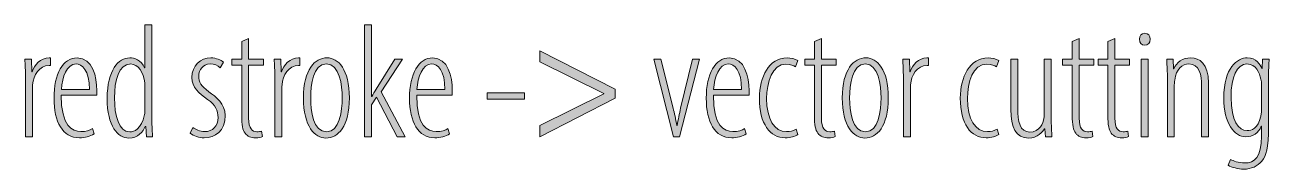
# Model space of a CAD drawing. Header units: inches. Extents: x 7 to 387, y -180 to -7.
# Drawn here: x 345.94 to 373.34, y -145.28 to -142.09 of the extents above; entities that cross this region are included whole.
import ezdxf

# ---------------------------------------------------------------- set-up
doc = ezdxf.new("R2010")
doc.units = ezdxf.units.IN
doc.header["$MEASUREMENT"] = 0
doc.layers.add('Layer 1', color=7, linetype='Continuous')

# ---------------------------------------------------------------- blocks, each defined once
blk = doc.blocks.new('block 211')
at = {"layer": 'Layer 1', "true_color": 0xffffff}
h = blk.add_hatch(color=7, dxfattribs=at)
h.dxf.hatch_style = 2
edge = h.paths.add_edge_path()
edge.add_spline(control_points=[(348.735, -142.092), (348.735, -142.092), (348.735, -144.212), (348.735, -144.212), (348.735, -144.297), (348.746, -144.497), (348.75, -144.561), (348.75, -144.561), (348.617, -144.561), (348.617, -144.561), (348.617, -144.561), (348.603, -144.333), (348.603, -144.333), (348.603, -144.333), (348.589, -144.333), (348.589, -144.333), (348.539, -144.454), (348.425, -144.59), (348.229, -144.59), (347.986, -144.59), (347.75, -144.333), (347.75, -143.712), (347.75, -143.098), (348, -142.82), (348.246, -142.82), (348.357, -142.82), (348.493, -142.866), (348.575, -143.041), (348.575, -143.041), (348.582, -143.041), (348.582, -143.041), (348.582, -143.041), (348.582, -142.092), (348.582, -142.092), (348.582, -142.092), (348.735, -142.092), (348.735, -142.092)], knot_values=[0, 0, 0, 0, 1, 1, 1, 2, 2, 2, 3, 3, 3, 4, 4, 4, 5, 5, 5, 6, 6, 6, 7, 7, 7, 8, 8, 8, 9, 9, 9, 10, 10, 10, 11, 11, 11, 12, 12, 12, 12], degree=3, periodic=1)
edge = h.paths.add_edge_path()
edge.add_spline(control_points=[(348.582, -143.494), (348.582, -143.455), (348.582, -143.412), (348.578, -143.373), (348.564, -143.148), (348.425, -142.955), (348.268, -142.955), (348, -142.955), (347.911, -143.323), (347.911, -143.705), (347.911, -144.09), (348.007, -144.454), (348.246, -144.454), (348.346, -144.454), (348.496, -144.401), (348.575, -144.073), (348.582, -144.037), (348.582, -143.994), (348.582, -143.955), (348.582, -143.955), (348.582, -143.494), (348.582, -143.494)], knot_values=[0, 0, 0, 0, 1, 1, 1, 2, 2, 2, 3, 3, 3, 4, 4, 4, 5, 5, 5, 6, 6, 6, 7, 7, 7, 7], degree=3, periodic=1)
h = blk.add_hatch(color=7, dxfattribs=at)
h.dxf.hatch_style = 2
edge = h.paths.add_edge_path()
edge.add_spline(control_points=[(353.57, -143.673), (353.57, -143.673), (353.578, -143.673), (353.578, -143.673), (353.61, -143.623), (353.642, -143.562), (353.674, -143.509), (353.674, -143.509), (354.088, -142.848), (354.088, -142.848), (354.088, -142.848), (354.256, -142.848), (354.256, -142.848), (354.256, -142.848), (353.781, -143.569), (353.781, -143.569), (353.781, -143.569), (354.309, -144.561), (354.309, -144.561), (354.309, -144.561), (354.134, -144.561), (354.134, -144.561), (354.134, -144.561), (353.681, -143.687), (353.681, -143.687), (353.681, -143.687), (353.57, -143.855), (353.57, -143.855), (353.57, -143.855), (353.57, -144.561), (353.57, -144.561), (353.57, -144.561), (353.417, -144.561), (353.417, -144.561), (353.417, -144.561), (353.417, -142.092), (353.417, -142.092), (353.417, -142.092), (353.57, -142.092), (353.57, -142.092), (353.57, -142.092), (353.57, -143.673), (353.57, -143.673)], knot_values=[0, 0, 0, 0, 1, 1, 1, 2, 2, 2, 3, 3, 3, 4, 4, 4, 5, 5, 5, 6, 6, 6, 7, 7, 7, 8, 8, 8, 9, 9, 9, 10, 10, 10, 11, 11, 11, 12, 12, 12, 13, 13, 13, 14, 14, 14, 14], degree=3, periodic=1)
h = blk.add_hatch(color=7, dxfattribs=at)
h.dxf.hatch_style = 2
edge = h.paths.add_edge_path()
edge.add_spline(control_points=[(350.866, -142.395), (350.866, -142.395), (350.866, -142.848), (350.866, -142.848), (350.866, -142.848), (351.19, -142.848), (351.19, -142.848), (351.19, -142.848), (351.19, -142.98), (351.19, -142.98), (351.19, -142.98), (350.866, -142.98), (350.866, -142.98), (350.866, -142.98), (350.866, -144.147), (350.866, -144.147), (350.866, -144.387), (350.944, -144.451), (351.048, -144.451), (351.09, -144.451), (351.126, -144.447), (351.151, -144.44), (351.151, -144.44), (351.169, -144.558), (351.169, -144.558), (351.13, -144.576), (351.087, -144.583), (351.016, -144.583), (350.923, -144.583), (350.841, -144.554), (350.787, -144.483), (350.733, -144.412), (350.712, -144.308), (350.712, -144.09), (350.712, -144.09), (350.712, -142.98), (350.712, -142.98), (350.712, -142.98), (350.498, -142.98), (350.498, -142.98), (350.498, -142.98), (350.498, -142.848), (350.498, -142.848), (350.498, -142.848), (350.712, -142.848), (350.712, -142.848), (350.712, -142.848), (350.712, -142.456), (350.712, -142.456), (350.712, -142.456), (350.866, -142.395), (350.866, -142.395)], knot_values=[0, 0, 0, 0, 1, 1, 1, 2, 2, 2, 3, 3, 3, 4, 4, 4, 5, 5, 5, 6, 6, 6, 7, 7, 7, 8, 8, 8, 9, 9, 9, 10, 10, 10, 11, 11, 11, 12, 12, 12, 13, 13, 13, 14, 14, 14, 15, 15, 15, 16, 16, 16, 17, 17, 17, 17], degree=3, periodic=1)
h = blk.add_hatch(color=7, dxfattribs=at)
h.dxf.hatch_style = 2
edge = h.paths.add_edge_path()
edge.add_spline(control_points=[(363.48, -142.395), (363.48, -142.395), (363.48, -142.848), (363.48, -142.848), (363.48, -142.848), (363.804, -142.848), (363.804, -142.848), (363.804, -142.848), (363.804, -142.98), (363.804, -142.98), (363.804, -142.98), (363.48, -142.98), (363.48, -142.98), (363.48, -142.98), (363.48, -144.147), (363.48, -144.147), (363.48, -144.387), (363.558, -144.451), (363.662, -144.451), (363.705, -144.451), (363.74, -144.447), (363.765, -144.44), (363.765, -144.44), (363.783, -144.558), (363.783, -144.558), (363.744, -144.576), (363.701, -144.583), (363.63, -144.583), (363.537, -144.583), (363.455, -144.554), (363.401, -144.483), (363.348, -144.412), (363.326, -144.308), (363.326, -144.09), (363.326, -144.09), (363.326, -142.98), (363.326, -142.98), (363.326, -142.98), (363.112, -142.98), (363.112, -142.98), (363.112, -142.98), (363.112, -142.848), (363.112, -142.848), (363.112, -142.848), (363.326, -142.848), (363.326, -142.848), (363.326, -142.848), (363.326, -142.456), (363.326, -142.456), (363.326, -142.456), (363.48, -142.395), (363.48, -142.395)], knot_values=[0, 0, 0, 0, 1, 1, 1, 2, 2, 2, 3, 3, 3, 4, 4, 4, 5, 5, 5, 6, 6, 6, 7, 7, 7, 8, 8, 8, 9, 9, 9, 10, 10, 10, 11, 11, 11, 12, 12, 12, 13, 13, 13, 14, 14, 14, 15, 15, 15, 16, 16, 16, 17, 17, 17, 17], degree=3, periodic=1)
h = blk.add_hatch(color=7, dxfattribs=at)
h.dxf.hatch_style = 2
edge = h.paths.add_edge_path()
edge.add_spline(control_points=[(369.157, -142.395), (369.157, -142.395), (369.157, -142.848), (369.157, -142.848), (369.157, -142.848), (369.482, -142.848), (369.482, -142.848), (369.482, -142.848), (369.482, -142.98), (369.482, -142.98), (369.482, -142.98), (369.157, -142.98), (369.157, -142.98), (369.157, -142.98), (369.157, -144.147), (369.157, -144.147), (369.157, -144.387), (369.235, -144.451), (369.339, -144.451), (369.382, -144.451), (369.418, -144.447), (369.442, -144.44), (369.442, -144.44), (369.46, -144.558), (369.46, -144.558), (369.421, -144.576), (369.378, -144.583), (369.307, -144.583), (369.214, -144.583), (369.132, -144.554), (369.079, -144.483), (369.025, -144.412), (369.003, -144.308), (369.003, -144.09), (369.003, -144.09), (369.003, -142.98), (369.003, -142.98), (369.003, -142.98), (368.789, -142.98), (368.789, -142.98), (368.789, -142.98), (368.789, -142.848), (368.789, -142.848), (368.789, -142.848), (369.003, -142.848), (369.003, -142.848), (369.003, -142.848), (369.003, -142.456), (369.003, -142.456), (369.003, -142.456), (369.157, -142.395), (369.157, -142.395)], knot_values=[0, 0, 0, 0, 1, 1, 1, 2, 2, 2, 3, 3, 3, 4, 4, 4, 5, 5, 5, 6, 6, 6, 7, 7, 7, 8, 8, 8, 9, 9, 9, 10, 10, 10, 11, 11, 11, 12, 12, 12, 13, 13, 13, 14, 14, 14, 15, 15, 15, 16, 16, 16, 17, 17, 17, 17], degree=3, periodic=1)
h = blk.add_hatch(color=7, dxfattribs=at)
h.dxf.hatch_style = 2
edge = h.paths.add_edge_path()
edge.add_spline(control_points=[(369.942, -142.395), (369.942, -142.395), (369.942, -142.848), (369.942, -142.848), (369.942, -142.848), (370.267, -142.848), (370.267, -142.848), (370.267, -142.848), (370.267, -142.98), (370.267, -142.98), (370.267, -142.98), (369.942, -142.98), (369.942, -142.98), (369.942, -142.98), (369.942, -144.147), (369.942, -144.147), (369.942, -144.387), (370.02, -144.451), (370.124, -144.451), (370.167, -144.451), (370.202, -144.447), (370.228, -144.44), (370.228, -144.44), (370.245, -144.558), (370.245, -144.558), (370.206, -144.576), (370.163, -144.583), (370.092, -144.583), (369.999, -144.583), (369.917, -144.554), (369.863, -144.483), (369.81, -144.412), (369.788, -144.308), (369.788, -144.09), (369.788, -144.09), (369.788, -142.98), (369.788, -142.98), (369.788, -142.98), (369.574, -142.98), (369.574, -142.98), (369.574, -142.98), (369.574, -142.848), (369.574, -142.848), (369.574, -142.848), (369.788, -142.848), (369.788, -142.848), (369.788, -142.848), (369.788, -142.456), (369.788, -142.456), (369.788, -142.456), (369.942, -142.395), (369.942, -142.395)], knot_values=[0, 0, 0, 0, 1, 1, 1, 2, 2, 2, 3, 3, 3, 4, 4, 4, 5, 5, 5, 6, 6, 6, 7, 7, 7, 8, 8, 8, 9, 9, 9, 10, 10, 10, 11, 11, 11, 12, 12, 12, 13, 13, 13, 14, 14, 14, 15, 15, 15, 16, 16, 16, 17, 17, 17, 17], degree=3, periodic=1)
h = blk.add_hatch(color=7, dxfattribs=at)
h.dxf.hatch_style = 2
edge = h.paths.add_edge_path()
edge.add_spline(control_points=[(370.716, -142.409), (370.716, -142.491), (370.677, -142.541), (370.595, -142.541), (370.531, -142.541), (370.484, -142.491), (370.484, -142.409), (370.484, -142.331), (370.531, -142.277), (370.599, -142.277), (370.677, -142.277), (370.716, -142.331), (370.716, -142.409)], knot_values=[0, 0, 0, 0, 1, 1, 1, 2, 2, 2, 3, 3, 3, 4, 4, 4, 4], degree=3, periodic=1)
h.paths.add_polyline_path([(370.523, -144.561), (370.523, -142.848), (370.677, -142.848), (370.677, -144.561)])
h = blk.add_hatch(color=7, dxfattribs=at)
h.dxf.hatch_style = 2
h.paths.add_polyline_path([(358.938, -143.712), (357.281, -144.561), (357.281, -144.315), (358.687, -143.616), (358.687, -143.608), (357.281, -142.909), (357.281, -142.663), (358.938, -143.512)])
h = blk.add_hatch(color=7, dxfattribs=at)
h.dxf.hatch_style = 2
edge = h.paths.add_edge_path()
edge.add_spline(control_points=[(345.952, -143.244), (345.952, -143.116), (345.941, -142.955), (345.938, -142.848), (345.938, -142.848), (346.084, -142.848), (346.084, -142.848), (346.084, -142.848), (346.091, -143.127), (346.091, -143.127), (346.091, -143.127), (346.098, -143.127), (346.098, -143.127), (346.141, -142.977), (346.291, -142.82), (346.469, -142.82), (346.48, -142.82), (346.491, -142.82), (346.502, -142.82), (346.502, -142.82), (346.502, -142.987), (346.502, -142.987), (346.495, -142.987), (346.484, -142.987), (346.473, -142.987), (346.252, -142.987), (346.123, -143.205), (346.109, -143.416), (346.105, -143.466), (346.105, -143.512), (346.105, -143.562), (346.105, -143.562), (346.105, -144.561), (346.105, -144.561), (346.105, -144.561), (345.952, -144.561), (345.952, -144.561), (345.952, -144.561), (345.952, -143.244), (345.952, -143.244)], knot_values=[0, 0, 0, 0, 1, 1, 1, 2, 2, 2, 3, 3, 3, 4, 4, 4, 5, 5, 5, 6, 6, 6, 7, 7, 7, 8, 8, 8, 9, 9, 9, 10, 10, 10, 11, 11, 11, 12, 12, 12, 13, 13, 13, 13], degree=3, periodic=1)
h = blk.add_hatch(color=7, dxfattribs=at)
h.dxf.hatch_style = 2
edge = h.paths.add_edge_path()
edge.add_spline(control_points=[(346.737, -143.641), (346.737, -144.329), (346.976, -144.447), (347.169, -144.447), (347.279, -144.447), (347.369, -144.419), (347.426, -144.379), (347.426, -144.379), (347.462, -144.497), (347.462, -144.497), (347.379, -144.554), (347.255, -144.583), (347.14, -144.583), (346.766, -144.583), (346.58, -144.229), (346.58, -143.712), (346.58, -143.17), (346.776, -142.82), (347.091, -142.82), (347.43, -142.82), (347.522, -143.237), (347.522, -143.541), (347.522, -143.573), (347.522, -143.605), (347.522, -143.641), (347.522, -143.641), (346.737, -143.641), (346.737, -143.641)], knot_values=[0, 0, 0, 0, 1, 1, 1, 2, 2, 2, 3, 3, 3, 4, 4, 4, 5, 5, 5, 6, 6, 6, 7, 7, 7, 8, 8, 8, 9, 9, 9, 9], degree=3, periodic=1)
edge = h.paths.add_edge_path()
edge.add_spline(control_points=[(347.358, -143.516), (347.365, -143.095), (347.191, -142.955), (347.065, -142.955), (346.866, -142.955), (346.759, -143.241), (346.741, -143.516), (346.741, -143.516), (347.358, -143.516), (347.358, -143.516)], knot_values=[0, 0, 0, 0, 1, 1, 1, 2, 2, 2, 3, 3, 3, 3], degree=3, periodic=1)
h = blk.add_hatch(color=7, dxfattribs=at)
h.dxf.hatch_style = 2
edge = h.paths.add_edge_path()
edge.add_spline(control_points=[(349.638, -144.358), (349.695, -144.397), (349.788, -144.447), (349.895, -144.447), (350.073, -144.447), (350.191, -144.326), (350.191, -144.137), (350.191, -143.983), (350.145, -143.869), (349.959, -143.737), (349.77, -143.601), (349.613, -143.473), (349.613, -143.252), (349.613, -142.991), (349.813, -142.82), (350.031, -142.82), (350.159, -142.82), (350.252, -142.87), (350.309, -142.913), (350.309, -142.913), (350.241, -143.037), (350.241, -143.037), (350.177, -142.987), (350.109, -142.955), (350.02, -142.955), (349.856, -142.955), (349.767, -143.087), (349.767, -143.22), (349.767, -143.359), (349.813, -143.437), (349.988, -143.566), (350.152, -143.683), (350.348, -143.826), (350.348, -144.094), (350.348, -144.433), (350.123, -144.583), (349.888, -144.583), (349.774, -144.583), (349.652, -144.543), (349.581, -144.483), (349.581, -144.483), (349.638, -144.358), (349.638, -144.358)], knot_values=[0, 0, 0, 0, 1, 1, 1, 2, 2, 2, 3, 3, 3, 4, 4, 4, 5, 5, 5, 6, 6, 6, 7, 7, 7, 8, 8, 8, 9, 9, 9, 10, 10, 10, 11, 11, 11, 12, 12, 12, 13, 13, 13, 14, 14, 14, 14], degree=3, periodic=1)
h = blk.add_hatch(color=7, dxfattribs=at)
h.dxf.hatch_style = 2
edge = h.paths.add_edge_path()
edge.add_spline(control_points=[(351.444, -143.244), (351.444, -143.116), (351.433, -142.955), (351.429, -142.848), (351.429, -142.848), (351.575, -142.848), (351.575, -142.848), (351.575, -142.848), (351.583, -143.127), (351.583, -143.127), (351.583, -143.127), (351.59, -143.127), (351.59, -143.127), (351.633, -142.977), (351.783, -142.82), (351.961, -142.82), (351.972, -142.82), (351.983, -142.82), (351.993, -142.82), (351.993, -142.82), (351.993, -142.987), (351.993, -142.987), (351.986, -142.987), (351.975, -142.987), (351.965, -142.987), (351.744, -142.987), (351.615, -143.205), (351.601, -143.416), (351.597, -143.466), (351.597, -143.512), (351.597, -143.562), (351.597, -143.562), (351.597, -144.561), (351.597, -144.561), (351.597, -144.561), (351.444, -144.561), (351.444, -144.561), (351.444, -144.561), (351.444, -143.244), (351.444, -143.244)], knot_values=[0, 0, 0, 0, 1, 1, 1, 2, 2, 2, 3, 3, 3, 4, 4, 4, 5, 5, 5, 6, 6, 6, 7, 7, 7, 8, 8, 8, 9, 9, 9, 10, 10, 10, 11, 11, 11, 12, 12, 12, 13, 13, 13, 13], degree=3, periodic=1)
h = blk.add_hatch(color=7, dxfattribs=at)
h.dxf.hatch_style = 2
edge = h.paths.add_edge_path()
edge.add_spline(control_points=[(353.085, -143.705), (353.085, -144.337), (352.832, -144.59), (352.568, -144.59), (352.325, -144.59), (352.072, -144.337), (352.072, -143.705), (352.072, -143.073), (352.325, -142.82), (352.593, -142.82), (352.836, -142.82), (353.085, -143.073), (353.085, -143.705)], knot_values=[0, 0, 0, 0, 1, 1, 1, 2, 2, 2, 3, 3, 3, 4, 4, 4, 4], degree=3, periodic=1)
edge = h.paths.add_edge_path()
edge.add_spline(control_points=[(352.232, -143.705), (352.232, -143.983), (352.286, -144.454), (352.582, -144.454), (352.871, -144.454), (352.925, -143.983), (352.925, -143.705), (352.925, -143.426), (352.871, -142.955), (352.575, -142.955), (352.286, -142.955), (352.232, -143.426), (352.232, -143.705)], knot_values=[0, 0, 0, 0, 1, 1, 1, 2, 2, 2, 3, 3, 3, 4, 4, 4, 4], degree=3, periodic=1)
h = blk.add_hatch(color=7, dxfattribs=at)
h.dxf.hatch_style = 2
edge = h.paths.add_edge_path()
edge.add_spline(control_points=[(354.566, -143.641), (354.566, -144.329), (354.805, -144.447), (354.998, -144.447), (355.108, -144.447), (355.198, -144.419), (355.255, -144.379), (355.255, -144.379), (355.291, -144.497), (355.291, -144.497), (355.208, -144.554), (355.083, -144.583), (354.969, -144.583), (354.595, -144.583), (354.409, -144.229), (354.409, -143.712), (354.409, -143.17), (354.605, -142.82), (354.919, -142.82), (355.258, -142.82), (355.351, -143.237), (355.351, -143.541), (355.351, -143.573), (355.351, -143.605), (355.351, -143.641), (355.351, -143.641), (354.566, -143.641), (354.566, -143.641)], knot_values=[0, 0, 0, 0, 1, 1, 1, 2, 2, 2, 3, 3, 3, 4, 4, 4, 5, 5, 5, 6, 6, 6, 7, 7, 7, 8, 8, 8, 9, 9, 9, 9], degree=3, periodic=1)
edge = h.paths.add_edge_path()
edge.add_spline(control_points=[(355.187, -143.516), (355.194, -143.095), (355.019, -142.955), (354.894, -142.955), (354.695, -142.955), (354.587, -143.241), (354.57, -143.516), (354.57, -143.516), (355.187, -143.516), (355.187, -143.516)], knot_values=[0, 0, 0, 0, 1, 1, 1, 2, 2, 2, 3, 3, 3, 3], degree=3, periodic=1)
h = blk.add_hatch(color=7, dxfattribs=at)
h.dxf.hatch_style = 2
edge = h.paths.add_edge_path()
edge.add_spline(control_points=[(359.944, -142.848), (359.944, -142.848), (360.215, -143.933), (360.215, -143.933), (360.24, -144.026), (360.272, -144.179), (360.293, -144.312), (360.293, -144.312), (360.304, -144.312), (360.304, -144.312), (360.322, -144.19), (360.354, -144.044), (360.379, -143.933), (360.379, -143.933), (360.639, -142.848), (360.639, -142.848), (360.639, -142.848), (360.797, -142.848), (360.797, -142.848), (360.797, -142.848), (360.354, -144.561), (360.354, -144.561), (360.354, -144.561), (360.225, -144.561), (360.225, -144.561), (360.225, -144.561), (359.79, -142.848), (359.79, -142.848), (359.79, -142.848), (359.944, -142.848), (359.944, -142.848)], knot_values=[0, 0, 0, 0, 1, 1, 1, 2, 2, 2, 3, 3, 3, 4, 4, 4, 5, 5, 5, 6, 6, 6, 7, 7, 7, 8, 8, 8, 9, 9, 9, 10, 10, 10, 10], degree=3, periodic=1)
h = blk.add_hatch(color=7, dxfattribs=at)
h.dxf.hatch_style = 2
edge = h.paths.add_edge_path()
edge.add_spline(control_points=[(361.1, -143.641), (361.1, -144.329), (361.339, -144.447), (361.532, -144.447), (361.642, -144.447), (361.732, -144.419), (361.788, -144.379), (361.788, -144.379), (361.824, -144.497), (361.824, -144.497), (361.742, -144.554), (361.617, -144.583), (361.503, -144.583), (361.128, -144.583), (360.943, -144.229), (360.943, -143.712), (360.943, -143.17), (361.139, -142.82), (361.453, -142.82), (361.792, -142.82), (361.885, -143.237), (361.885, -143.541), (361.885, -143.573), (361.885, -143.605), (361.885, -143.641), (361.885, -143.641), (361.1, -143.641), (361.1, -143.641)], knot_values=[0, 0, 0, 0, 1, 1, 1, 2, 2, 2, 3, 3, 3, 4, 4, 4, 5, 5, 5, 6, 6, 6, 7, 7, 7, 8, 8, 8, 9, 9, 9, 9], degree=3, periodic=1)
edge = h.paths.add_edge_path()
edge.add_spline(control_points=[(361.721, -143.516), (361.728, -143.095), (361.553, -142.955), (361.428, -142.955), (361.228, -142.955), (361.121, -143.241), (361.103, -143.516), (361.103, -143.516), (361.721, -143.516), (361.721, -143.516)], knot_values=[0, 0, 0, 0, 1, 1, 1, 2, 2, 2, 3, 3, 3, 3], degree=3, periodic=1)
h = blk.add_hatch(color=7, dxfattribs=at)
h.dxf.hatch_style = 2
edge = h.paths.add_edge_path()
edge.add_spline(control_points=[(362.962, -144.511), (362.895, -144.554), (362.798, -144.583), (362.684, -144.583), (362.349, -144.583), (362.113, -144.279), (362.113, -143.708), (362.113, -143.241), (362.323, -142.82), (362.723, -142.82), (362.805, -142.82), (362.905, -142.845), (362.959, -142.88), (362.959, -142.88), (362.909, -143.016), (362.909, -143.016), (362.873, -142.995), (362.798, -142.959), (362.698, -142.959), (362.391, -142.959), (362.273, -143.359), (362.273, -143.719), (362.273, -144.176), (362.441, -144.447), (362.713, -144.447), (362.791, -144.447), (362.859, -144.429), (362.927, -144.394), (362.927, -144.394), (362.962, -144.511), (362.962, -144.511)], knot_values=[0, 0, 0, 0, 1, 1, 1, 2, 2, 2, 3, 3, 3, 4, 4, 4, 5, 5, 5, 6, 6, 6, 7, 7, 7, 8, 8, 8, 9, 9, 9, 10, 10, 10, 10], degree=3, periodic=1)
h = blk.add_hatch(color=7, dxfattribs=at)
h.dxf.hatch_style = 2
edge = h.paths.add_edge_path()
edge.add_spline(control_points=[(364.953, -143.705), (364.953, -144.337), (364.7, -144.59), (364.436, -144.59), (364.193, -144.59), (363.94, -144.337), (363.94, -143.705), (363.94, -143.073), (364.193, -142.82), (364.461, -142.82), (364.704, -142.82), (364.953, -143.073), (364.953, -143.705)], knot_values=[0, 0, 0, 0, 1, 1, 1, 2, 2, 2, 3, 3, 3, 4, 4, 4, 4], degree=3, periodic=1)
edge = h.paths.add_edge_path()
edge.add_spline(control_points=[(364.1, -143.705), (364.1, -143.983), (364.154, -144.454), (364.45, -144.454), (364.739, -144.454), (364.793, -143.983), (364.793, -143.705), (364.793, -143.426), (364.739, -142.955), (364.443, -142.955), (364.154, -142.955), (364.1, -143.426), (364.1, -143.705)], knot_values=[0, 0, 0, 0, 1, 1, 1, 2, 2, 2, 3, 3, 3, 4, 4, 4, 4], degree=3, periodic=1)
h = blk.add_hatch(color=7, dxfattribs=at)
h.dxf.hatch_style = 2
edge = h.paths.add_edge_path()
edge.add_spline(control_points=[(365.285, -143.244), (365.285, -143.116), (365.275, -142.955), (365.271, -142.848), (365.271, -142.848), (365.417, -142.848), (365.417, -142.848), (365.417, -142.848), (365.424, -143.127), (365.424, -143.127), (365.424, -143.127), (365.432, -143.127), (365.432, -143.127), (365.474, -142.977), (365.624, -142.82), (365.803, -142.82), (365.813, -142.82), (365.824, -142.82), (365.835, -142.82), (365.835, -142.82), (365.835, -142.987), (365.835, -142.987), (365.828, -142.987), (365.817, -142.987), (365.806, -142.987), (365.585, -142.987), (365.456, -143.205), (365.442, -143.416), (365.439, -143.466), (365.439, -143.512), (365.439, -143.562), (365.439, -143.562), (365.439, -144.561), (365.439, -144.561), (365.439, -144.561), (365.285, -144.561), (365.285, -144.561), (365.285, -144.561), (365.285, -143.244), (365.285, -143.244)], knot_values=[0, 0, 0, 0, 1, 1, 1, 2, 2, 2, 3, 3, 3, 4, 4, 4, 5, 5, 5, 6, 6, 6, 7, 7, 7, 8, 8, 8, 9, 9, 9, 10, 10, 10, 11, 11, 11, 12, 12, 12, 13, 13, 13, 13], degree=3, periodic=1)
h = blk.add_hatch(color=7, dxfattribs=at)
h.dxf.hatch_style = 2
edge = h.paths.add_edge_path()
edge.add_spline(control_points=[(367.387, -144.511), (367.32, -144.554), (367.223, -144.583), (367.109, -144.583), (366.773, -144.583), (366.537, -144.279), (366.537, -143.708), (366.537, -143.241), (366.748, -142.82), (367.148, -142.82), (367.23, -142.82), (367.33, -142.845), (367.384, -142.88), (367.384, -142.88), (367.333, -143.016), (367.333, -143.016), (367.298, -142.995), (367.223, -142.959), (367.123, -142.959), (366.816, -142.959), (366.698, -143.359), (366.698, -143.719), (366.698, -144.176), (366.866, -144.447), (367.137, -144.447), (367.216, -144.447), (367.284, -144.429), (367.351, -144.394), (367.351, -144.394), (367.387, -144.511), (367.387, -144.511)], knot_values=[0, 0, 0, 0, 1, 1, 1, 2, 2, 2, 3, 3, 3, 4, 4, 4, 5, 5, 5, 6, 6, 6, 7, 7, 7, 8, 8, 8, 9, 9, 9, 10, 10, 10, 10], degree=3, periodic=1)
h = blk.add_hatch(color=7, dxfattribs=at)
h.dxf.hatch_style = 2
edge = h.paths.add_edge_path()
edge.add_spline(control_points=[(368.54, -144.13), (368.54, -144.322), (368.55, -144.454), (368.554, -144.561), (368.554, -144.561), (368.415, -144.561), (368.415, -144.561), (368.415, -144.561), (368.401, -144.383), (368.401, -144.383), (368.401, -144.383), (368.393, -144.383), (368.393, -144.383), (368.358, -144.447), (368.233, -144.59), (368.044, -144.59), (367.762, -144.59), (367.651, -144.362), (367.651, -143.958), (367.651, -143.958), (367.651, -142.848), (367.651, -142.848), (367.651, -142.848), (367.805, -142.848), (367.805, -142.848), (367.805, -142.848), (367.805, -143.926), (367.805, -143.926), (367.805, -144.222), (367.847, -144.458), (368.072, -144.458), (368.286, -144.458), (368.368, -144.251), (368.379, -144.158), (368.386, -144.105), (368.386, -144.055), (368.386, -144.001), (368.386, -144.001), (368.386, -142.848), (368.386, -142.848), (368.386, -142.848), (368.54, -142.848), (368.54, -142.848), (368.54, -142.848), (368.54, -144.13), (368.54, -144.13)], knot_values=[0, 0, 0, 0, 1, 1, 1, 2, 2, 2, 3, 3, 3, 4, 4, 4, 5, 5, 5, 6, 6, 6, 7, 7, 7, 8, 8, 8, 9, 9, 9, 10, 10, 10, 11, 11, 11, 12, 12, 12, 13, 13, 13, 14, 14, 14, 15, 15, 15, 15], degree=3, periodic=1)
h = blk.add_hatch(color=7, dxfattribs=at)
h.dxf.hatch_style = 2
edge = h.paths.add_edge_path()
edge.add_spline(control_points=[(371.098, -143.244), (371.098, -143.034), (371.087, -142.97), (371.084, -142.848), (371.084, -142.848), (371.223, -142.848), (371.223, -142.848), (371.223, -142.848), (371.23, -143.059), (371.23, -143.059), (371.23, -143.059), (371.237, -143.059), (371.237, -143.059), (371.301, -142.92), (371.434, -142.82), (371.616, -142.82), (371.797, -142.82), (372.005, -142.941), (372.005, -143.376), (372.005, -143.376), (372.005, -144.561), (372.005, -144.561), (372.005, -144.561), (371.851, -144.561), (371.851, -144.561), (371.851, -144.561), (371.851, -143.437), (371.851, -143.437), (371.851, -143.195), (371.808, -142.952), (371.569, -142.952), (371.43, -142.952), (371.294, -143.073), (371.259, -143.309), (371.251, -143.355), (371.251, -143.405), (371.251, -143.459), (371.251, -143.459), (371.251, -144.561), (371.251, -144.561), (371.251, -144.561), (371.098, -144.561), (371.098, -144.561), (371.098, -144.561), (371.098, -143.244), (371.098, -143.244)], knot_values=[0, 0, 0, 0, 1, 1, 1, 2, 2, 2, 3, 3, 3, 4, 4, 4, 5, 5, 5, 6, 6, 6, 7, 7, 7, 8, 8, 8, 9, 9, 9, 10, 10, 10, 11, 11, 11, 12, 12, 12, 13, 13, 13, 14, 14, 14, 15, 15, 15, 15], degree=3, periodic=1)
h = blk.add_hatch(color=7, dxfattribs=at)
h.dxf.hatch_style = 2
edge = h.paths.add_edge_path()
edge.add_spline(control_points=[(373.339, -142.848), (373.335, -142.941), (373.325, -143.077), (373.325, -143.376), (373.325, -143.376), (373.325, -144.322), (373.325, -144.322), (373.325, -144.825), (373.275, -144.979), (373.178, -145.097), (373.089, -145.211), (372.939, -145.275), (372.786, -145.275), (372.647, -145.275), (372.511, -145.236), (372.44, -145.189), (372.44, -145.189), (372.49, -145.061), (372.49, -145.061), (372.547, -145.093), (372.665, -145.139), (372.804, -145.139), (373.011, -145.139), (373.171, -145.015), (373.171, -144.547), (373.171, -144.547), (373.171, -144.329), (373.171, -144.329), (373.171, -144.329), (373.164, -144.329), (373.164, -144.329), (373.107, -144.479), (372.978, -144.561), (372.825, -144.561), (372.572, -144.561), (372.34, -144.269), (372.34, -143.705), (372.34, -143.034), (372.643, -142.82), (372.857, -142.82), (373.068, -142.82), (373.136, -142.97), (373.178, -143.052), (373.178, -143.052), (373.185, -143.052), (373.185, -143.052), (373.185, -143.052), (373.193, -142.848), (373.193, -142.848), (373.193, -142.848), (373.339, -142.848), (373.339, -142.848)], knot_values=[0, 0, 0, 0, 1, 1, 1, 2, 2, 2, 3, 3, 3, 4, 4, 4, 5, 5, 5, 6, 6, 6, 7, 7, 7, 8, 8, 8, 9, 9, 9, 10, 10, 10, 11, 11, 11, 12, 12, 12, 13, 13, 13, 14, 14, 14, 15, 15, 15, 16, 16, 16, 17, 17, 17, 17], degree=3, periodic=1)
edge = h.paths.add_edge_path()
edge.add_spline(control_points=[(373.171, -143.416), (373.171, -143.373), (373.171, -143.33), (373.16, -143.291), (373.125, -143.148), (373.054, -142.955), (372.85, -142.955), (372.633, -142.955), (372.5, -143.248), (372.5, -143.691), (372.5, -144.204), (372.668, -144.426), (372.854, -144.426), (372.954, -144.426), (373.089, -144.383), (373.157, -144.105), (373.171, -144.04), (373.171, -143.987), (373.171, -143.937), (373.171, -143.937), (373.171, -143.416), (373.171, -143.416)], knot_values=[0, 0, 0, 0, 1, 1, 1, 2, 2, 2, 3, 3, 3, 4, 4, 4, 5, 5, 5, 6, 6, 6, 7, 7, 7, 7], degree=3, periodic=1)
h = blk.add_hatch(color=7, dxfattribs=at)
h.dxf.hatch_style = 2
h.paths.add_polyline_path([(356.939, -143.594), (356.939, -143.73), (356.115, -143.73), (356.115, -143.594)])
at = {"layer": 'Layer 1', "lineweight": 0}
for points in [[(358.938, -143.712), (357.281, -144.561), (357.281, -144.315), (358.687, -143.616), (358.687, -143.608), (357.281, -142.909), (357.281, -142.663), (358.938, -143.512), (358.938, -143.712)], [(370.523, -144.561), (370.523, -142.848), (370.677, -142.848), (370.677, -144.561), (370.523, -144.561)], [(356.939, -143.594), (356.939, -143.73), (356.115, -143.73), (356.115, -143.594), (356.939, -143.594)]]:
    blk.add_lwpolyline(points, dxfattribs=at)
for points, knots in [([(348.735, -142.092), (348.735, -142.092), (348.735, -144.212), (348.735, -144.212), (348.735, -144.297), (348.746, -144.497), (348.75, -144.561), (348.75, -144.561), (348.617, -144.561), (348.617, -144.561), (348.617, -144.561), (348.603, -144.333), (348.603, -144.333), (348.603, -144.333), (348.589, -144.333), (348.589, -144.333), (348.539, -144.454), (348.425, -144.59), (348.229, -144.59), (347.986, -144.59), (347.75, -144.333), (347.75, -143.712), (347.75, -143.098), (348, -142.82), (348.246, -142.82), (348.357, -142.82), (348.493, -142.866), (348.575, -143.041), (348.575, -143.041), (348.582, -143.041), (348.582, -143.041), (348.582, -143.041), (348.582, -142.092), (348.582, -142.092), (348.582, -142.092), (348.735, -142.092), (348.735, -142.092)], [0, 0, 0, 0, 1, 1, 1, 2, 2, 2, 3, 3, 3, 4, 4, 4, 5, 5, 5, 6, 6, 6, 7, 7, 7, 8, 8, 8, 9, 9, 9, 10, 10, 10, 11, 11, 11, 12, 12, 12, 12]), ([(353.57, -143.673), (353.57, -143.673), (353.578, -143.673), (353.578, -143.673), (353.61, -143.623), (353.642, -143.562), (353.674, -143.509), (353.674, -143.509), (354.088, -142.848), (354.088, -142.848), (354.088, -142.848), (354.256, -142.848), (354.256, -142.848), (354.256, -142.848), (353.781, -143.569), (353.781, -143.569), (353.781, -143.569), (354.309, -144.561), (354.309, -144.561), (354.309, -144.561), (354.134, -144.561), (354.134, -144.561), (354.134, -144.561), (353.681, -143.687), (353.681, -143.687), (353.681, -143.687), (353.57, -143.855), (353.57, -143.855), (353.57, -143.855), (353.57, -144.561), (353.57, -144.561), (353.57, -144.561), (353.417, -144.561), (353.417, -144.561), (353.417, -144.561), (353.417, -142.092), (353.417, -142.092), (353.417, -142.092), (353.57, -142.092), (353.57, -142.092), (353.57, -142.092), (353.57, -143.673), (353.57, -143.673)], [0, 0, 0, 0, 1, 1, 1, 2, 2, 2, 3, 3, 3, 4, 4, 4, 5, 5, 5, 6, 6, 6, 7, 7, 7, 8, 8, 8, 9, 9, 9, 10, 10, 10, 11, 11, 11, 12, 12, 12, 13, 13, 13, 14, 14, 14, 14]), ([(350.866, -142.395), (350.866, -142.395), (350.866, -142.848), (350.866, -142.848), (350.866, -142.848), (351.19, -142.848), (351.19, -142.848), (351.19, -142.848), (351.19, -142.98), (351.19, -142.98), (351.19, -142.98), (350.866, -142.98), (350.866, -142.98), (350.866, -142.98), (350.866, -144.147), (350.866, -144.147), (350.866, -144.387), (350.944, -144.451), (351.048, -144.451), (351.09, -144.451), (351.126, -144.447), (351.151, -144.44), (351.151, -144.44), (351.169, -144.558), (351.169, -144.558), (351.13, -144.576), (351.087, -144.583), (351.016, -144.583), (350.923, -144.583), (350.841, -144.554), (350.787, -144.483), (350.733, -144.412), (350.712, -144.308), (350.712, -144.09), (350.712, -144.09), (350.712, -142.98), (350.712, -142.98), (350.712, -142.98), (350.498, -142.98), (350.498, -142.98), (350.498, -142.98), (350.498, -142.848), (350.498, -142.848), (350.498, -142.848), (350.712, -142.848), (350.712, -142.848), (350.712, -142.848), (350.712, -142.456), (350.712, -142.456), (350.712, -142.456), (350.866, -142.395), (350.866, -142.395)], [0, 0, 0, 0, 1, 1, 1, 2, 2, 2, 3, 3, 3, 4, 4, 4, 5, 5, 5, 6, 6, 6, 7, 7, 7, 8, 8, 8, 9, 9, 9, 10, 10, 10, 11, 11, 11, 12, 12, 12, 13, 13, 13, 14, 14, 14, 15, 15, 15, 16, 16, 16, 17, 17, 17, 17]), ([(363.48, -142.395), (363.48, -142.395), (363.48, -142.848), (363.48, -142.848), (363.48, -142.848), (363.804, -142.848), (363.804, -142.848), (363.804, -142.848), (363.804, -142.98), (363.804, -142.98), (363.804, -142.98), (363.48, -142.98), (363.48, -142.98), (363.48, -142.98), (363.48, -144.147), (363.48, -144.147), (363.48, -144.387), (363.558, -144.451), (363.662, -144.451), (363.705, -144.451), (363.74, -144.447), (363.765, -144.44), (363.765, -144.44), (363.783, -144.558), (363.783, -144.558), (363.744, -144.576), (363.701, -144.583), (363.63, -144.583), (363.537, -144.583), (363.455, -144.554), (363.401, -144.483), (363.348, -144.412), (363.326, -144.308), (363.326, -144.09), (363.326, -144.09), (363.326, -142.98), (363.326, -142.98), (363.326, -142.98), (363.112, -142.98), (363.112, -142.98), (363.112, -142.98), (363.112, -142.848), (363.112, -142.848), (363.112, -142.848), (363.326, -142.848), (363.326, -142.848), (363.326, -142.848), (363.326, -142.456), (363.326, -142.456), (363.326, -142.456), (363.48, -142.395), (363.48, -142.395)], [0, 0, 0, 0, 1, 1, 1, 2, 2, 2, 3, 3, 3, 4, 4, 4, 5, 5, 5, 6, 6, 6, 7, 7, 7, 8, 8, 8, 9, 9, 9, 10, 10, 10, 11, 11, 11, 12, 12, 12, 13, 13, 13, 14, 14, 14, 15, 15, 15, 16, 16, 16, 17, 17, 17, 17]), ([(369.157, -142.395), (369.157, -142.395), (369.157, -142.848), (369.157, -142.848), (369.157, -142.848), (369.482, -142.848), (369.482, -142.848), (369.482, -142.848), (369.482, -142.98), (369.482, -142.98), (369.482, -142.98), (369.157, -142.98), (369.157, -142.98), (369.157, -142.98), (369.157, -144.147), (369.157, -144.147), (369.157, -144.387), (369.235, -144.451), (369.339, -144.451), (369.382, -144.451), (369.418, -144.447), (369.442, -144.44), (369.442, -144.44), (369.46, -144.558), (369.46, -144.558), (369.421, -144.576), (369.378, -144.583), (369.307, -144.583), (369.214, -144.583), (369.132, -144.554), (369.079, -144.483), (369.025, -144.412), (369.003, -144.308), (369.003, -144.09), (369.003, -144.09), (369.003, -142.98), (369.003, -142.98), (369.003, -142.98), (368.789, -142.98), (368.789, -142.98), (368.789, -142.98), (368.789, -142.848), (368.789, -142.848), (368.789, -142.848), (369.003, -142.848), (369.003, -142.848), (369.003, -142.848), (369.003, -142.456), (369.003, -142.456), (369.003, -142.456), (369.157, -142.395), (369.157, -142.395)], [0, 0, 0, 0, 1, 1, 1, 2, 2, 2, 3, 3, 3, 4, 4, 4, 5, 5, 5, 6, 6, 6, 7, 7, 7, 8, 8, 8, 9, 9, 9, 10, 10, 10, 11, 11, 11, 12, 12, 12, 13, 13, 13, 14, 14, 14, 15, 15, 15, 16, 16, 16, 17, 17, 17, 17]), ([(369.942, -142.395), (369.942, -142.395), (369.942, -142.848), (369.942, -142.848), (369.942, -142.848), (370.267, -142.848), (370.267, -142.848), (370.267, -142.848), (370.267, -142.98), (370.267, -142.98), (370.267, -142.98), (369.942, -142.98), (369.942, -142.98), (369.942, -142.98), (369.942, -144.147), (369.942, -144.147), (369.942, -144.387), (370.02, -144.451), (370.124, -144.451), (370.167, -144.451), (370.202, -144.447), (370.228, -144.44), (370.228, -144.44), (370.245, -144.558), (370.245, -144.558), (370.206, -144.576), (370.163, -144.583), (370.092, -144.583), (369.999, -144.583), (369.917, -144.554), (369.863, -144.483), (369.81, -144.412), (369.788, -144.308), (369.788, -144.09), (369.788, -144.09), (369.788, -142.98), (369.788, -142.98), (369.788, -142.98), (369.574, -142.98), (369.574, -142.98), (369.574, -142.98), (369.574, -142.848), (369.574, -142.848), (369.574, -142.848), (369.788, -142.848), (369.788, -142.848), (369.788, -142.848), (369.788, -142.456), (369.788, -142.456), (369.788, -142.456), (369.942, -142.395), (369.942, -142.395)], [0, 0, 0, 0, 1, 1, 1, 2, 2, 2, 3, 3, 3, 4, 4, 4, 5, 5, 5, 6, 6, 6, 7, 7, 7, 8, 8, 8, 9, 9, 9, 10, 10, 10, 11, 11, 11, 12, 12, 12, 13, 13, 13, 14, 14, 14, 15, 15, 15, 16, 16, 16, 17, 17, 17, 17]), ([(370.716, -142.409), (370.716, -142.491), (370.677, -142.541), (370.595, -142.541), (370.531, -142.541), (370.484, -142.491), (370.484, -142.409), (370.484, -142.331), (370.531, -142.277), (370.599, -142.277), (370.677, -142.277), (370.716, -142.331), (370.716, -142.409)], [0, 0, 0, 0, 1, 1, 1, 2, 2, 2, 3, 3, 3, 4, 4, 4, 4]), ([(345.952, -143.244), (345.952, -143.116), (345.941, -142.955), (345.938, -142.848), (345.938, -142.848), (346.084, -142.848), (346.084, -142.848), (346.084, -142.848), (346.091, -143.127), (346.091, -143.127), (346.091, -143.127), (346.098, -143.127), (346.098, -143.127), (346.141, -142.977), (346.291, -142.82), (346.469, -142.82), (346.48, -142.82), (346.491, -142.82), (346.502, -142.82), (346.502, -142.82), (346.502, -142.987), (346.502, -142.987), (346.495, -142.987), (346.484, -142.987), (346.473, -142.987), (346.252, -142.987), (346.123, -143.205), (346.109, -143.416), (346.105, -143.466), (346.105, -143.512), (346.105, -143.562), (346.105, -143.562), (346.105, -144.561), (346.105, -144.561), (346.105, -144.561), (345.952, -144.561), (345.952, -144.561), (345.952, -144.561), (345.952, -143.244), (345.952, -143.244)], [0, 0, 0, 0, 1, 1, 1, 2, 2, 2, 3, 3, 3, 4, 4, 4, 5, 5, 5, 6, 6, 6, 7, 7, 7, 8, 8, 8, 9, 9, 9, 10, 10, 10, 11, 11, 11, 12, 12, 12, 13, 13, 13, 13]), ([(346.737, -143.641), (346.737, -144.329), (346.976, -144.447), (347.169, -144.447), (347.279, -144.447), (347.369, -144.419), (347.426, -144.379), (347.426, -144.379), (347.462, -144.497), (347.462, -144.497), (347.379, -144.554), (347.255, -144.583), (347.14, -144.583), (346.766, -144.583), (346.58, -144.229), (346.58, -143.712), (346.58, -143.17), (346.776, -142.82), (347.091, -142.82), (347.43, -142.82), (347.522, -143.237), (347.522, -143.541), (347.522, -143.573), (347.522, -143.605), (347.522, -143.641), (347.522, -143.641), (346.737, -143.641), (346.737, -143.641)], [0, 0, 0, 0, 1, 1, 1, 2, 2, 2, 3, 3, 3, 4, 4, 4, 5, 5, 5, 6, 6, 6, 7, 7, 7, 8, 8, 8, 9, 9, 9, 9]), ([(347.358, -143.516), (347.365, -143.095), (347.191, -142.955), (347.065, -142.955), (346.866, -142.955), (346.759, -143.241), (346.741, -143.516), (346.741, -143.516), (347.358, -143.516), (347.358, -143.516)], [0, 0, 0, 0, 1, 1, 1, 2, 2, 2, 3, 3, 3, 3]), ([(348.582, -143.494), (348.582, -143.455), (348.582, -143.412), (348.578, -143.373), (348.564, -143.148), (348.425, -142.955), (348.268, -142.955), (348, -142.955), (347.911, -143.323), (347.911, -143.705), (347.911, -144.09), (348.007, -144.454), (348.246, -144.454), (348.346, -144.454), (348.496, -144.401), (348.575, -144.073), (348.582, -144.037), (348.582, -143.994), (348.582, -143.955), (348.582, -143.955), (348.582, -143.494), (348.582, -143.494)], [0, 0, 0, 0, 1, 1, 1, 2, 2, 2, 3, 3, 3, 4, 4, 4, 5, 5, 5, 6, 6, 6, 7, 7, 7, 7]), ([(349.638, -144.358), (349.695, -144.397), (349.788, -144.447), (349.895, -144.447), (350.073, -144.447), (350.191, -144.326), (350.191, -144.137), (350.191, -143.983), (350.145, -143.869), (349.959, -143.737), (349.77, -143.601), (349.613, -143.473), (349.613, -143.252), (349.613, -142.991), (349.813, -142.82), (350.031, -142.82), (350.159, -142.82), (350.252, -142.87), (350.309, -142.913), (350.309, -142.913), (350.241, -143.037), (350.241, -143.037), (350.177, -142.987), (350.109, -142.955), (350.02, -142.955), (349.856, -142.955), (349.767, -143.087), (349.767, -143.22), (349.767, -143.359), (349.813, -143.437), (349.988, -143.566), (350.152, -143.683), (350.348, -143.826), (350.348, -144.094), (350.348, -144.433), (350.123, -144.583), (349.888, -144.583), (349.774, -144.583), (349.652, -144.543), (349.581, -144.483), (349.581, -144.483), (349.638, -144.358), (349.638, -144.358)], [0, 0, 0, 0, 1, 1, 1, 2, 2, 2, 3, 3, 3, 4, 4, 4, 5, 5, 5, 6, 6, 6, 7, 7, 7, 8, 8, 8, 9, 9, 9, 10, 10, 10, 11, 11, 11, 12, 12, 12, 13, 13, 13, 14, 14, 14, 14]), ([(351.444, -143.244), (351.444, -143.116), (351.433, -142.955), (351.429, -142.848), (351.429, -142.848), (351.575, -142.848), (351.575, -142.848), (351.575, -142.848), (351.583, -143.127), (351.583, -143.127), (351.583, -143.127), (351.59, -143.127), (351.59, -143.127), (351.633, -142.977), (351.783, -142.82), (351.961, -142.82), (351.972, -142.82), (351.983, -142.82), (351.993, -142.82), (351.993, -142.82), (351.993, -142.987), (351.993, -142.987), (351.986, -142.987), (351.975, -142.987), (351.965, -142.987), (351.744, -142.987), (351.615, -143.205), (351.601, -143.416), (351.597, -143.466), (351.597, -143.512), (351.597, -143.562), (351.597, -143.562), (351.597, -144.561), (351.597, -144.561), (351.597, -144.561), (351.444, -144.561), (351.444, -144.561), (351.444, -144.561), (351.444, -143.244), (351.444, -143.244)], [0, 0, 0, 0, 1, 1, 1, 2, 2, 2, 3, 3, 3, 4, 4, 4, 5, 5, 5, 6, 6, 6, 7, 7, 7, 8, 8, 8, 9, 9, 9, 10, 10, 10, 11, 11, 11, 12, 12, 12, 13, 13, 13, 13]), ([(353.085, -143.705), (353.085, -144.337), (352.832, -144.59), (352.568, -144.59), (352.325, -144.59), (352.072, -144.337), (352.072, -143.705), (352.072, -143.073), (352.325, -142.82), (352.593, -142.82), (352.836, -142.82), (353.085, -143.073), (353.085, -143.705)], [0, 0, 0, 0, 1, 1, 1, 2, 2, 2, 3, 3, 3, 4, 4, 4, 4]), ([(352.232, -143.705), (352.232, -143.983), (352.286, -144.454), (352.582, -144.454), (352.871, -144.454), (352.925, -143.983), (352.925, -143.705), (352.925, -143.426), (352.871, -142.955), (352.575, -142.955), (352.286, -142.955), (352.232, -143.426), (352.232, -143.705)], [0, 0, 0, 0, 1, 1, 1, 2, 2, 2, 3, 3, 3, 4, 4, 4, 4]), ([(354.566, -143.641), (354.566, -144.329), (354.805, -144.447), (354.998, -144.447), (355.108, -144.447), (355.198, -144.419), (355.255, -144.379), (355.255, -144.379), (355.291, -144.497), (355.291, -144.497), (355.208, -144.554), (355.083, -144.583), (354.969, -144.583), (354.595, -144.583), (354.409, -144.229), (354.409, -143.712), (354.409, -143.17), (354.605, -142.82), (354.919, -142.82), (355.258, -142.82), (355.351, -143.237), (355.351, -143.541), (355.351, -143.573), (355.351, -143.605), (355.351, -143.641), (355.351, -143.641), (354.566, -143.641), (354.566, -143.641)], [0, 0, 0, 0, 1, 1, 1, 2, 2, 2, 3, 3, 3, 4, 4, 4, 5, 5, 5, 6, 6, 6, 7, 7, 7, 8, 8, 8, 9, 9, 9, 9]), ([(355.187, -143.516), (355.194, -143.095), (355.019, -142.955), (354.894, -142.955), (354.695, -142.955), (354.587, -143.241), (354.57, -143.516), (354.57, -143.516), (355.187, -143.516), (355.187, -143.516)], [0, 0, 0, 0, 1, 1, 1, 2, 2, 2, 3, 3, 3, 3]), ([(359.944, -142.848), (359.944, -142.848), (360.215, -143.933), (360.215, -143.933), (360.24, -144.026), (360.272, -144.179), (360.293, -144.312), (360.293, -144.312), (360.304, -144.312), (360.304, -144.312), (360.322, -144.19), (360.354, -144.044), (360.379, -143.933), (360.379, -143.933), (360.639, -142.848), (360.639, -142.848), (360.639, -142.848), (360.797, -142.848), (360.797, -142.848), (360.797, -142.848), (360.354, -144.561), (360.354, -144.561), (360.354, -144.561), (360.225, -144.561), (360.225, -144.561), (360.225, -144.561), (359.79, -142.848), (359.79, -142.848), (359.79, -142.848), (359.944, -142.848), (359.944, -142.848)], [0, 0, 0, 0, 1, 1, 1, 2, 2, 2, 3, 3, 3, 4, 4, 4, 5, 5, 5, 6, 6, 6, 7, 7, 7, 8, 8, 8, 9, 9, 9, 10, 10, 10, 10]), ([(361.1, -143.641), (361.1, -144.329), (361.339, -144.447), (361.532, -144.447), (361.642, -144.447), (361.732, -144.419), (361.788, -144.379), (361.788, -144.379), (361.824, -144.497), (361.824, -144.497), (361.742, -144.554), (361.617, -144.583), (361.503, -144.583), (361.128, -144.583), (360.943, -144.229), (360.943, -143.712), (360.943, -143.17), (361.139, -142.82), (361.453, -142.82), (361.792, -142.82), (361.885, -143.237), (361.885, -143.541), (361.885, -143.573), (361.885, -143.605), (361.885, -143.641), (361.885, -143.641), (361.1, -143.641), (361.1, -143.641)], [0, 0, 0, 0, 1, 1, 1, 2, 2, 2, 3, 3, 3, 4, 4, 4, 5, 5, 5, 6, 6, 6, 7, 7, 7, 8, 8, 8, 9, 9, 9, 9]), ([(361.721, -143.516), (361.728, -143.095), (361.553, -142.955), (361.428, -142.955), (361.228, -142.955), (361.121, -143.241), (361.103, -143.516), (361.103, -143.516), (361.721, -143.516), (361.721, -143.516)], [0, 0, 0, 0, 1, 1, 1, 2, 2, 2, 3, 3, 3, 3]), ([(362.962, -144.511), (362.895, -144.554), (362.798, -144.583), (362.684, -144.583), (362.349, -144.583), (362.113, -144.279), (362.113, -143.708), (362.113, -143.241), (362.323, -142.82), (362.723, -142.82), (362.805, -142.82), (362.905, -142.845), (362.959, -142.88), (362.959, -142.88), (362.909, -143.016), (362.909, -143.016), (362.873, -142.995), (362.798, -142.959), (362.698, -142.959), (362.391, -142.959), (362.273, -143.359), (362.273, -143.719), (362.273, -144.176), (362.441, -144.447), (362.713, -144.447), (362.791, -144.447), (362.859, -144.429), (362.927, -144.394), (362.927, -144.394), (362.962, -144.511), (362.962, -144.511)], [0, 0, 0, 0, 1, 1, 1, 2, 2, 2, 3, 3, 3, 4, 4, 4, 5, 5, 5, 6, 6, 6, 7, 7, 7, 8, 8, 8, 9, 9, 9, 10, 10, 10, 10]), ([(364.953, -143.705), (364.953, -144.337), (364.7, -144.59), (364.436, -144.59), (364.193, -144.59), (363.94, -144.337), (363.94, -143.705), (363.94, -143.073), (364.193, -142.82), (364.461, -142.82), (364.704, -142.82), (364.953, -143.073), (364.953, -143.705)], [0, 0, 0, 0, 1, 1, 1, 2, 2, 2, 3, 3, 3, 4, 4, 4, 4]), ([(364.1, -143.705), (364.1, -143.983), (364.154, -144.454), (364.45, -144.454), (364.739, -144.454), (364.793, -143.983), (364.793, -143.705), (364.793, -143.426), (364.739, -142.955), (364.443, -142.955), (364.154, -142.955), (364.1, -143.426), (364.1, -143.705)], [0, 0, 0, 0, 1, 1, 1, 2, 2, 2, 3, 3, 3, 4, 4, 4, 4]), ([(365.285, -143.244), (365.285, -143.116), (365.275, -142.955), (365.271, -142.848), (365.271, -142.848), (365.417, -142.848), (365.417, -142.848), (365.417, -142.848), (365.424, -143.127), (365.424, -143.127), (365.424, -143.127), (365.432, -143.127), (365.432, -143.127), (365.474, -142.977), (365.624, -142.82), (365.803, -142.82), (365.813, -142.82), (365.824, -142.82), (365.835, -142.82), (365.835, -142.82), (365.835, -142.987), (365.835, -142.987), (365.828, -142.987), (365.817, -142.987), (365.806, -142.987), (365.585, -142.987), (365.456, -143.205), (365.442, -143.416), (365.439, -143.466), (365.439, -143.512), (365.439, -143.562), (365.439, -143.562), (365.439, -144.561), (365.439, -144.561), (365.439, -144.561), (365.285, -144.561), (365.285, -144.561), (365.285, -144.561), (365.285, -143.244), (365.285, -143.244)], [0, 0, 0, 0, 1, 1, 1, 2, 2, 2, 3, 3, 3, 4, 4, 4, 5, 5, 5, 6, 6, 6, 7, 7, 7, 8, 8, 8, 9, 9, 9, 10, 10, 10, 11, 11, 11, 12, 12, 12, 13, 13, 13, 13]), ([(367.387, -144.511), (367.32, -144.554), (367.223, -144.583), (367.109, -144.583), (366.773, -144.583), (366.537, -144.279), (366.537, -143.708), (366.537, -143.241), (366.748, -142.82), (367.148, -142.82), (367.23, -142.82), (367.33, -142.845), (367.384, -142.88), (367.384, -142.88), (367.333, -143.016), (367.333, -143.016), (367.298, -142.995), (367.223, -142.959), (367.123, -142.959), (366.816, -142.959), (366.698, -143.359), (366.698, -143.719), (366.698, -144.176), (366.866, -144.447), (367.137, -144.447), (367.216, -144.447), (367.284, -144.429), (367.351, -144.394), (367.351, -144.394), (367.387, -144.511), (367.387, -144.511)], [0, 0, 0, 0, 1, 1, 1, 2, 2, 2, 3, 3, 3, 4, 4, 4, 5, 5, 5, 6, 6, 6, 7, 7, 7, 8, 8, 8, 9, 9, 9, 10, 10, 10, 10]), ([(368.54, -144.13), (368.54, -144.322), (368.55, -144.454), (368.554, -144.561), (368.554, -144.561), (368.415, -144.561), (368.415, -144.561), (368.415, -144.561), (368.401, -144.383), (368.401, -144.383), (368.401, -144.383), (368.393, -144.383), (368.393, -144.383), (368.358, -144.447), (368.233, -144.59), (368.044, -144.59), (367.762, -144.59), (367.651, -144.362), (367.651, -143.958), (367.651, -143.958), (367.651, -142.848), (367.651, -142.848), (367.651, -142.848), (367.805, -142.848), (367.805, -142.848), (367.805, -142.848), (367.805, -143.926), (367.805, -143.926), (367.805, -144.222), (367.847, -144.458), (368.072, -144.458), (368.286, -144.458), (368.368, -144.251), (368.379, -144.158), (368.386, -144.105), (368.386, -144.055), (368.386, -144.001), (368.386, -144.001), (368.386, -142.848), (368.386, -142.848), (368.386, -142.848), (368.54, -142.848), (368.54, -142.848), (368.54, -142.848), (368.54, -144.13), (368.54, -144.13)], [0, 0, 0, 0, 1, 1, 1, 2, 2, 2, 3, 3, 3, 4, 4, 4, 5, 5, 5, 6, 6, 6, 7, 7, 7, 8, 8, 8, 9, 9, 9, 10, 10, 10, 11, 11, 11, 12, 12, 12, 13, 13, 13, 14, 14, 14, 15, 15, 15, 15]), ([(371.098, -143.244), (371.098, -143.034), (371.087, -142.97), (371.084, -142.848), (371.084, -142.848), (371.223, -142.848), (371.223, -142.848), (371.223, -142.848), (371.23, -143.059), (371.23, -143.059), (371.23, -143.059), (371.237, -143.059), (371.237, -143.059), (371.301, -142.92), (371.434, -142.82), (371.616, -142.82), (371.797, -142.82), (372.005, -142.941), (372.005, -143.376), (372.005, -143.376), (372.005, -144.561), (372.005, -144.561), (372.005, -144.561), (371.851, -144.561), (371.851, -144.561), (371.851, -144.561), (371.851, -143.437), (371.851, -143.437), (371.851, -143.195), (371.808, -142.952), (371.569, -142.952), (371.43, -142.952), (371.294, -143.073), (371.259, -143.309), (371.251, -143.355), (371.251, -143.405), (371.251, -143.459), (371.251, -143.459), (371.251, -144.561), (371.251, -144.561), (371.251, -144.561), (371.098, -144.561), (371.098, -144.561), (371.098, -144.561), (371.098, -143.244), (371.098, -143.244)], [0, 0, 0, 0, 1, 1, 1, 2, 2, 2, 3, 3, 3, 4, 4, 4, 5, 5, 5, 6, 6, 6, 7, 7, 7, 8, 8, 8, 9, 9, 9, 10, 10, 10, 11, 11, 11, 12, 12, 12, 13, 13, 13, 14, 14, 14, 15, 15, 15, 15]), ([(373.339, -142.848), (373.335, -142.941), (373.325, -143.077), (373.325, -143.376), (373.325, -143.376), (373.325, -144.322), (373.325, -144.322), (373.325, -144.825), (373.275, -144.979), (373.178, -145.097), (373.089, -145.211), (372.939, -145.275), (372.786, -145.275), (372.647, -145.275), (372.511, -145.236), (372.44, -145.189), (372.44, -145.189), (372.49, -145.061), (372.49, -145.061), (372.547, -145.093), (372.665, -145.139), (372.804, -145.139), (373.011, -145.139), (373.171, -145.015), (373.171, -144.547), (373.171, -144.547), (373.171, -144.329), (373.171, -144.329), (373.171, -144.329), (373.164, -144.329), (373.164, -144.329), (373.107, -144.479), (372.978, -144.561), (372.825, -144.561), (372.572, -144.561), (372.34, -144.269), (372.34, -143.705), (372.34, -143.034), (372.643, -142.82), (372.857, -142.82), (373.068, -142.82), (373.136, -142.97), (373.178, -143.052), (373.178, -143.052), (373.185, -143.052), (373.185, -143.052), (373.185, -143.052), (373.193, -142.848), (373.193, -142.848), (373.193, -142.848), (373.339, -142.848), (373.339, -142.848)], [0, 0, 0, 0, 1, 1, 1, 2, 2, 2, 3, 3, 3, 4, 4, 4, 5, 5, 5, 6, 6, 6, 7, 7, 7, 8, 8, 8, 9, 9, 9, 10, 10, 10, 11, 11, 11, 12, 12, 12, 13, 13, 13, 14, 14, 14, 15, 15, 15, 16, 16, 16, 17, 17, 17, 17]), ([(373.171, -143.416), (373.171, -143.373), (373.171, -143.33), (373.16, -143.291), (373.125, -143.148), (373.054, -142.955), (372.85, -142.955), (372.633, -142.955), (372.5, -143.248), (372.5, -143.691), (372.5, -144.204), (372.668, -144.426), (372.854, -144.426), (372.954, -144.426), (373.089, -144.383), (373.157, -144.105), (373.171, -144.04), (373.171, -143.987), (373.171, -143.937), (373.171, -143.937), (373.171, -143.416), (373.171, -143.416)], [0, 0, 0, 0, 1, 1, 1, 2, 2, 2, 3, 3, 3, 4, 4, 4, 5, 5, 5, 6, 6, 6, 7, 7, 7, 7])]:
    blk.add_open_spline(points, degree=3, knots=knots, dxfattribs=at)
blk = doc.blocks.new('block 210')
at = {"layer": 'Layer 1'}
blk.add_blockref('block 211', (0, 0), dxfattribs=at)

msp = doc.modelspace()

# ---------------------------------------------------------------- block references
at = {"layer": 'Layer 1'}
msp.add_blockref('block 210', (0, 0), dxfattribs=at)

doc.saveas('drawing.dxf')
